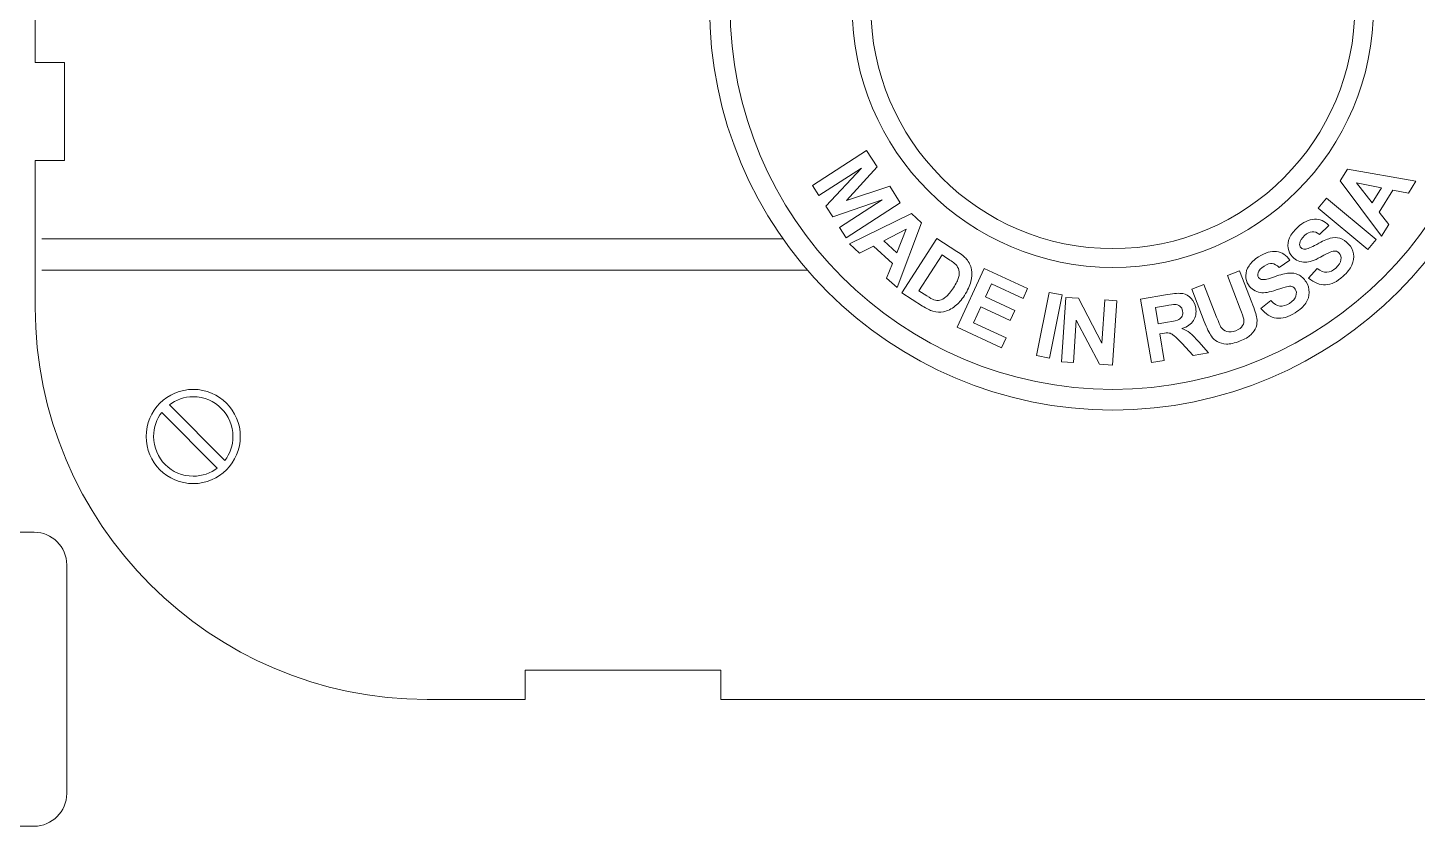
# Model space of a CAD drawing. Header units: inches. Extents: x 6.3 to 21.2, y -8.1 to 7.2.
# Drawn here: x 9.36 to 14.94, y -8.11 to -4.9 of the extents above; entities that cross this region are included whole.
import ezdxf

# ---------------------------------------------------------------- set-up
doc = ezdxf.new("R2010")
doc.units = ezdxf.units.IN
doc.header["$MEASUREMENT"] = 0
doc.layers.add('Layer 1', color=7, linetype='Continuous')

msp = doc.modelspace()

# ---------------------------------------------------------------- linework, layer by layer
at = {"layer": 'Layer 1', "color": 250, "lineweight": 20}
for points, knots in [([(18.0526, -3.8613), (18.0526, -3.8613), (18.0526, -5.0424), (18.0526, -5.0424), (18.0526, -5.0424), (18.0526, -5.0424), (17.9345, -5.0424), (17.9345, -5.0424), (17.9345, -5.0424), (17.9345, -5.0424), (17.9345, -5.4361), (17.9345, -5.4361), (17.9345, -5.4361), (17.9345, -5.4361), (18.0526, -5.4361), (18.0526, -5.4361), (18.0526, -5.4361), (18.0526, -5.4361), (18.0526, -6.0267), (18.0526, -6.0267), (18.0526, -6.0267), (18.0526, -6.8939), (17.3451, -7.6015), (16.4778, -7.6015), (16.4778, -7.6015), (16.4778, -7.6015), (16.0841, -7.6015), (16.0841, -7.6015), (16.0841, -7.6015), (16.0841, -7.6015), (16.0841, -7.4833), (16.0841, -7.4833), (16.0841, -7.4833), (16.0841, -7.4833), (15.2967, -7.4833), (15.2967, -7.4833), (15.2967, -7.4833), (15.2967, -7.4833), (15.2967, -7.6015), (15.2967, -7.6015), (15.2967, -7.6015), (15.2967, -7.6015), (12.1471, -7.6015), (12.1471, -7.6015), (12.1471, -7.6015), (12.1471, -7.6015), (12.1471, -7.4833), (12.1471, -7.4833), (12.1471, -7.4833), (12.1471, -7.4833), (11.3597, -7.4833), (11.3597, -7.4833), (11.3597, -7.4833), (11.3597, -7.4833), (11.3597, -7.6015), (11.3597, -7.6015), (11.3597, -7.6015), (11.3597, -7.6015), (10.966, -7.6015), (10.966, -7.6015), (10.966, -7.6015), (10.0987, -7.6015), (9.3912, -6.894), (9.3912, -6.0267), (9.3912, -6.0267), (9.3912, -6.0267), (9.3912, -5.4361), (9.3912, -5.4361), (9.3912, -5.4361), (9.3912, -5.4361), (9.5093, -5.4361), (9.5093, -5.4361), (9.5093, -5.4361), (9.5093, -5.4361), (9.5093, -5.0424), (9.5093, -5.0424), (9.5093, -5.0424), (9.5093, -5.0424), (9.3912, -5.0424), (9.3912, -5.0424), (9.3912, -5.0424), (9.3912, -5.0424), (9.3912, -3.8613), (9.3912, -3.8613), (9.3912, -3.8613), (9.3912, -2.9939), (10.0986, -2.2865), (10.966, -2.2865), (10.966, -2.2865), (10.966, -2.2865), (12.3439, -2.2865), (12.3439, -2.2865), (12.3439, -2.2865), (12.3439, -2.2865), (12.5408, -1.6959), (12.5408, -1.6959), (12.5408, -1.6959), (12.5408, -1.6959), (14.903, -1.6959), (14.903, -1.6959), (14.903, -1.6959), (14.903, -1.6959), (15.0998, -2.2865), (15.0998, -2.2865), (15.0998, -2.2865), (15.0998, -2.2865), (16.4778, -2.2865), (16.4778, -2.2865), (16.4778, -2.2865), (17.3451, -2.2865), (18.0526, -2.9939), (18.0526, -3.8613)], [0, 0, 0, 0, 0.034483, 0.034483, 0.034483, 0.034483, 0.068966, 0.068966, 0.068966, 0.068966, 0.103448, 0.103448, 0.103448, 0.103448, 0.137931, 0.137931, 0.137931, 0.137931, 0.172414, 0.172414, 0.172414, 0.172414, 0.206897, 0.206897, 0.206897, 0.206897, 0.241379, 0.241379, 0.241379, 0.241379, 0.275862, 0.275862, 0.275862, 0.275862, 0.310345, 0.310345, 0.310345, 0.310345, 0.344828, 0.344828, 0.344828, 0.344828, 0.37931, 0.37931, 0.37931, 0.37931, 0.413793, 0.413793, 0.413793, 0.413793, 0.448276, 0.448276, 0.448276, 0.448276, 0.482759, 0.482759, 0.482759, 0.482759, 0.517241, 0.517241, 0.517241, 0.517241, 0.551724, 0.551724, 0.551724, 0.551724, 0.586207, 0.586207, 0.586207, 0.586207, 0.62069, 0.62069, 0.62069, 0.62069, 0.655172, 0.655172, 0.655172, 0.655172, 0.689655, 0.689655, 0.689655, 0.689655, 0.724138, 0.724138, 0.724138, 0.724138, 0.758621, 0.758621, 0.758621, 0.758621, 0.793103, 0.793103, 0.793103, 0.793103, 0.827586, 0.827586, 0.827586, 0.827586, 0.862069, 0.862069, 0.862069, 0.862069, 0.896552, 0.896552, 0.896552, 0.896552, 0.931034, 0.931034, 0.931034, 0.931034, 1, 1, 1, 1]), ([(8.253, -6.9295), (8.253, -6.9295), (9.387, -6.9295), (9.387, -6.9295), (9.387, -6.9295), (9.459, -6.9295), (9.5179, -6.9885), (9.5179, -7.0605), (9.5179, -7.0605), (9.5179, -7.0605), (9.5179, -7.9797), (9.5179, -7.9797), (9.5179, -7.9797), (9.5179, -8.0517), (9.459, -8.1106), (9.387, -8.1106), (9.387, -8.1106), (9.387, -8.1106), (8.253, -8.1106), (8.253, -8.1106), (8.253, -8.1106), (8.181, -8.1106), (8.1221, -8.0517), (8.1221, -7.9797), (8.1221, -7.9797), (8.1221, -7.9797), (8.1221, -7.0605), (8.1221, -7.0605), (8.1221, -7.0605), (8.1221, -6.9885), (8.181, -6.9295), (8.253, -6.9295)], [0, 0, 0, 0, 0.111111, 0.111111, 0.111111, 0.111111, 0.222222, 0.222222, 0.222222, 0.222222, 0.333333, 0.333333, 0.333333, 0.333333, 0.444444, 0.444444, 0.444444, 0.444444, 0.555556, 0.555556, 0.555556, 0.555556, 0.666667, 0.666667, 0.666667, 0.666667, 0.777778, 0.777778, 0.777778, 0.777778, 1, 1, 1, 1])]:
    msp.add_open_spline(points, degree=3, knots=knots, dxfattribs=at)
at = {"layer": 'Layer 1', "color": 240, "lineweight": 20}
for points, knots in [([(13.7219, -3.1971), (14.617, -3.1971), (15.3427, -3.9227), (15.3427, -4.8179), (15.3427, -4.8179), (15.3427, -5.713), (14.617, -6.4387), (13.7219, -6.4387), (13.7219, -6.4387), (12.8267, -6.4387), (12.1011, -5.713), (12.1011, -4.8179), (12.1011, -4.8179), (12.1011, -3.9227), (12.8267, -3.1971), (13.7219, -3.1971)], [0, 0, 0, 0, 0.2, 0.2, 0.2, 0.2, 0.4, 0.4, 0.4, 0.4, 0.6, 0.6, 0.6, 0.6, 1, 1, 1, 1]), ([(13.7219, -3.28), (14.5712, -3.28), (15.2598, -3.9685), (15.2598, -4.8179), (15.2598, -4.8179), (15.2598, -5.6672), (14.5712, -6.3558), (13.7219, -6.3558), (13.7219, -6.3558), (12.8725, -6.3558), (12.184, -5.6672), (12.184, -4.8179), (12.184, -4.8179), (12.184, -3.9685), (12.8725, -3.28), (13.7219, -3.28)], [0, 0, 0, 0, 0.2, 0.2, 0.2, 0.2, 0.4, 0.4, 0.4, 0.4, 0.6, 0.6, 0.6, 0.6, 1, 1, 1, 1]), ([(13.7219, -3.77), (14.3006, -3.77), (14.7697, -4.2392), (14.7697, -4.8179), (14.7697, -4.8179), (14.7697, -5.3966), (14.3006, -5.8657), (13.7219, -5.8657), (13.7219, -5.8657), (13.1431, -5.8657), (12.674, -5.3966), (12.674, -4.8179), (12.674, -4.8179), (12.674, -4.2392), (13.1431, -3.77), (13.7219, -3.77)], [0, 0, 0, 0, 0.2, 0.2, 0.2, 0.2, 0.4, 0.4, 0.4, 0.4, 0.6, 0.6, 0.6, 0.6, 1, 1, 1, 1]), ([(13.7219, -3.8454), (14.259, -3.8454), (14.6944, -4.2808), (14.6944, -4.8179), (14.6944, -4.8179), (14.6944, -5.355), (14.259, -5.7904), (13.7219, -5.7904), (13.7219, -5.7904), (13.1848, -5.7904), (12.7494, -5.355), (12.7494, -4.8179), (12.7494, -4.8179), (12.7494, -4.2808), (13.1848, -3.8454), (13.7219, -3.8454)], [0, 0, 0, 0, 0.2, 0.2, 0.2, 0.2, 0.4, 0.4, 0.4, 0.4, 0.6, 0.6, 0.6, 0.6, 1, 1, 1, 1]), ([(12.5146, -5.5368), (12.5146, -5.5368), (12.7322, -5.3962), (12.7322, -5.3962), (12.7322, -5.3962), (12.7322, -5.3962), (12.7749, -5.4622), (12.7749, -5.4622), (12.7749, -5.4622), (12.7749, -5.4622), (12.6516, -5.5971), (12.6516, -5.5971), (12.6516, -5.5971), (12.6516, -5.5971), (12.825, -5.5397), (12.825, -5.5397), (12.825, -5.5397), (12.825, -5.5397), (12.8677, -5.6059), (12.8677, -5.6059), (12.8677, -5.6059), (12.8677, -5.6059), (12.6501, -5.7465), (12.6501, -5.7465), (12.6501, -5.7465), (12.6501, -5.7465), (12.6238, -5.7058), (12.6238, -5.7058), (12.6238, -5.7058), (12.6238, -5.7058), (12.795, -5.5949), (12.795, -5.5949), (12.795, -5.5949), (12.795, -5.5949), (12.596, -5.6627), (12.596, -5.6627), (12.596, -5.6627), (12.596, -5.6627), (12.5686, -5.6204), (12.5686, -5.6204), (12.5686, -5.6204), (12.5686, -5.6204), (12.7123, -5.467), (12.7123, -5.467), (12.7123, -5.467), (12.7123, -5.467), (12.5409, -5.5775), (12.5409, -5.5775), (12.5409, -5.5775), (12.5409, -5.5775), (12.5146, -5.5368), (12.5146, -5.5368)], [0, 0, 0, 0, 0.071429, 0.071429, 0.071429, 0.071429, 0.142857, 0.142857, 0.142857, 0.142857, 0.214286, 0.214286, 0.214286, 0.214286, 0.285714, 0.285714, 0.285714, 0.285714, 0.357143, 0.357143, 0.357143, 0.357143, 0.428571, 0.428571, 0.428571, 0.428571, 0.5, 0.5, 0.5, 0.5, 0.571429, 0.571429, 0.571429, 0.571429, 0.642857, 0.642857, 0.642857, 0.642857, 0.714286, 0.714286, 0.714286, 0.714286, 0.785714, 0.785714, 0.785714, 0.785714, 0.857143, 0.857143, 0.857143, 0.857143, 1, 1, 1, 1]), ([(14.9394, -5.5194), (14.9394, -5.5194), (14.9095, -5.5674), (14.9095, -5.5674), (14.9095, -5.5674), (14.9095, -5.5674), (14.8476, -5.5552), (14.8476, -5.5552), (14.8476, -5.5552), (14.8476, -5.5552), (14.7927, -5.6435), (14.7927, -5.6435), (14.7927, -5.6435), (14.7927, -5.6435), (14.8314, -5.6929), (14.8314, -5.6929), (14.8314, -5.6929), (14.8314, -5.6929), (14.8021, -5.74), (14.8021, -5.74), (14.8021, -5.74), (14.8021, -5.74), (14.6353, -5.5178), (14.6353, -5.5178), (14.6353, -5.5178), (14.6353, -5.5178), (14.6645, -5.4707), (14.6645, -5.4707), (14.6645, -5.4707), (14.6645, -5.4707), (14.9394, -5.5194), (14.9394, -5.5194)], [0, 0, 0, 0, 0.111111, 0.111111, 0.111111, 0.111111, 0.222222, 0.222222, 0.222222, 0.222222, 0.333333, 0.333333, 0.333333, 0.333333, 0.444444, 0.444444, 0.444444, 0.444444, 0.555556, 0.555556, 0.555556, 0.555556, 0.666667, 0.666667, 0.666667, 0.666667, 0.777778, 0.777778, 0.777778, 0.777778, 1, 1, 1, 1]), ([(14.8014, -5.5466), (14.8014, -5.5466), (14.701, -5.5265), (14.701, -5.5265), (14.701, -5.5265), (14.701, -5.5265), (14.7639, -5.6068), (14.7639, -5.6068), (14.7639, -5.6068), (14.7639, -5.6068), (14.8014, -5.5466), (14.8014, -5.5466)], [0, 0, 0, 0, 0.25, 0.25, 0.25, 0.25, 0.5, 0.5, 0.5, 0.5, 1, 1, 1, 1]), ([(14.7464, -5.7934), (14.7464, -5.7934), (14.5474, -5.6274), (14.5474, -5.6274), (14.5474, -5.6274), (14.5474, -5.6274), (14.581, -5.5871), (14.581, -5.5871), (14.581, -5.5871), (14.581, -5.5871), (14.78, -5.7531), (14.78, -5.7531), (14.78, -5.7531), (14.78, -5.7531), (14.7464, -5.7934), (14.7464, -5.7934)], [0, 0, 0, 0, 0.2, 0.2, 0.2, 0.2, 0.4, 0.4, 0.4, 0.4, 0.6, 0.6, 0.6, 0.6, 1, 1, 1, 1]), ([(12.8545, -5.9472), (12.8545, -5.9472), (12.8129, -5.909), (12.8129, -5.909), (12.8129, -5.909), (12.8129, -5.909), (12.8363, -5.8504), (12.8363, -5.8504), (12.8363, -5.8504), (12.8363, -5.8504), (12.7598, -5.7801), (12.7598, -5.7801), (12.7598, -5.7801), (12.7598, -5.7801), (12.704, -5.8089), (12.704, -5.8089), (12.704, -5.8089), (12.704, -5.8089), (12.6632, -5.7714), (12.6632, -5.7714), (12.6632, -5.7714), (12.6632, -5.7714), (12.9126, -5.6487), (12.9126, -5.6487), (12.9126, -5.6487), (12.9126, -5.6487), (12.9534, -5.6862), (12.9534, -5.6862), (12.9534, -5.6862), (12.9534, -5.6862), (12.8545, -5.9472), (12.8545, -5.9472)], [0, 0, 0, 0, 0.111111, 0.111111, 0.111111, 0.111111, 0.222222, 0.222222, 0.222222, 0.222222, 0.333333, 0.333333, 0.333333, 0.333333, 0.444444, 0.444444, 0.444444, 0.444444, 0.555556, 0.555556, 0.555556, 0.555556, 0.666667, 0.666667, 0.666667, 0.666667, 0.777778, 0.777778, 0.777778, 0.777778, 1, 1, 1, 1]), ([(14.5086, -5.9085), (14.5086, -5.9085), (14.5428, -5.8703), (14.5428, -5.8703), (14.5428, -5.8703), (14.5566, -5.8808), (14.5696, -5.8858), (14.5819, -5.8854), (14.5819, -5.8854), (14.5942, -5.8849), (14.6062, -5.8793), (14.6178, -5.8686), (14.6178, -5.8686), (14.6302, -5.8573), (14.6371, -5.8461), (14.6385, -5.8351), (14.6385, -5.8351), (14.64, -5.8241), (14.6375, -5.8151), (14.631, -5.808), (14.631, -5.808), (14.6269, -5.8035), (14.622, -5.8009), (14.6165, -5.8001), (14.6165, -5.8001), (14.611, -5.7994), (14.6038, -5.8009), (14.5951, -5.8046), (14.5951, -5.8046), (14.5892, -5.8071), (14.5764, -5.8138), (14.5568, -5.8245), (14.5568, -5.8245), (14.5315, -5.8382), (14.5113, -5.8452), (14.4961, -5.8453), (14.4961, -5.8453), (14.4747, -5.8455), (14.4571, -5.838), (14.4432, -5.8229), (14.4432, -5.8229), (14.4342, -5.8132), (14.4286, -5.8015), (14.4262, -5.788), (14.4262, -5.788), (14.4239, -5.7745), (14.4259, -5.7608), (14.4322, -5.7468), (14.4322, -5.7468), (14.4385, -5.7329), (14.4489, -5.7192), (14.4635, -5.7057), (14.4635, -5.7057), (14.4873, -5.6838), (14.5102, -5.6726), (14.532, -5.6721), (14.532, -5.6721), (14.5538, -5.6716), (14.5731, -5.6799), (14.59, -5.6971), (14.59, -5.6971), (14.59, -5.6971), (14.5526, -5.7339), (14.5526, -5.7339), (14.5526, -5.7339), (14.5419, -5.7256), (14.5319, -5.7218), (14.5226, -5.7224), (14.5226, -5.7224), (14.5132, -5.723), (14.5031, -5.7283), (14.4924, -5.7382), (14.4924, -5.7382), (14.4813, -5.7484), (14.4747, -5.7587), (14.4727, -5.769), (14.4727, -5.769), (14.4714, -5.7757), (14.473, -5.7816), (14.4776, -5.7865), (14.4776, -5.7865), (14.4817, -5.7911), (14.4872, -5.7932), (14.4939, -5.7929), (14.4939, -5.7929), (14.5026, -5.7925), (14.5183, -5.786), (14.541, -5.7732), (14.541, -5.7732), (14.5638, -5.7604), (14.5818, -5.7524), (14.5951, -5.7489), (14.5951, -5.7489), (14.6084, -5.7454), (14.6213, -5.7454), (14.634, -5.7489), (14.634, -5.7489), (14.6466, -5.7525), (14.6584, -5.7603), (14.6695, -5.7723), (14.6695, -5.7723), (14.6795, -5.7832), (14.6859, -5.7963), (14.6886, -5.8114), (14.6886, -5.8114), (14.6913, -5.8265), (14.6893, -5.8415), (14.6824, -5.8563), (14.6824, -5.8563), (14.6756, -5.8712), (14.6639, -5.8863), (14.6473, -5.9015), (14.6473, -5.9015), (14.6232, -5.9236), (14.5996, -5.9351), (14.5764, -5.9358), (14.5764, -5.9358), (14.5533, -5.9366), (14.5307, -5.9275), (14.5086, -5.9085)], [0, 0, 0, 0, 0.032258, 0.032258, 0.032258, 0.032258, 0.064516, 0.064516, 0.064516, 0.064516, 0.096774, 0.096774, 0.096774, 0.096774, 0.129032, 0.129032, 0.129032, 0.129032, 0.16129, 0.16129, 0.16129, 0.16129, 0.193548, 0.193548, 0.193548, 0.193548, 0.225806, 0.225806, 0.225806, 0.225806, 0.258065, 0.258065, 0.258065, 0.258065, 0.290323, 0.290323, 0.290323, 0.290323, 0.322581, 0.322581, 0.322581, 0.322581, 0.354839, 0.354839, 0.354839, 0.354839, 0.387097, 0.387097, 0.387097, 0.387097, 0.419355, 0.419355, 0.419355, 0.419355, 0.451613, 0.451613, 0.451613, 0.451613, 0.483871, 0.483871, 0.483871, 0.483871, 0.516129, 0.516129, 0.516129, 0.516129, 0.548387, 0.548387, 0.548387, 0.548387, 0.580645, 0.580645, 0.580645, 0.580645, 0.612903, 0.612903, 0.612903, 0.612903, 0.645161, 0.645161, 0.645161, 0.645161, 0.677419, 0.677419, 0.677419, 0.677419, 0.709677, 0.709677, 0.709677, 0.709677, 0.741935, 0.741935, 0.741935, 0.741935, 0.774194, 0.774194, 0.774194, 0.774194, 0.806452, 0.806452, 0.806452, 0.806452, 0.83871, 0.83871, 0.83871, 0.83871, 0.870968, 0.870968, 0.870968, 0.870968, 0.903226, 0.903226, 0.903226, 0.903226, 0.935484, 0.935484, 0.935484, 0.935484, 1, 1, 1, 1]), ([(12.8534, -5.8067), (12.8534, -5.8067), (12.8918, -5.7117), (12.8918, -5.7117), (12.8918, -5.7117), (12.8918, -5.7117), (12.8012, -5.7586), (12.8012, -5.7586), (12.8012, -5.7586), (12.8012, -5.7586), (12.8534, -5.8067), (12.8534, -5.8067)], [0, 0, 0, 0, 0.25, 0.25, 0.25, 0.25, 0.5, 0.5, 0.5, 0.5, 1, 1, 1, 1]), ([(13.015, -5.7502), (13.015, -5.7502), (13.0951, -5.8019), (13.0951, -5.8019), (13.0951, -5.8019), (13.1132, -5.8136), (13.1261, -5.8239), (13.1338, -5.8328), (13.1338, -5.8328), (13.1441, -5.8448), (13.1507, -5.8585), (13.1535, -5.874), (13.1535, -5.874), (13.1565, -5.8895), (13.1558, -5.9057), (13.1515, -5.9227), (13.1515, -5.9227), (13.1473, -5.9396), (13.1386, -5.9583), (13.1254, -5.9787), (13.1254, -5.9787), (13.1138, -5.9966), (13.1017, -6.0106), (13.0888, -6.0207), (13.0888, -6.0207), (13.0732, -6.033), (13.0571, -6.0408), (13.0407, -6.0441), (13.0407, -6.0441), (13.0283, -6.0466), (13.0143, -6.0458), (12.9987, -6.0416), (12.9987, -6.0416), (12.987, -6.0384), (12.9731, -6.0316), (12.9569, -6.0211), (12.9569, -6.0211), (12.9569, -6.0211), (12.8744, -5.9678), (12.8744, -5.9678), (12.8744, -5.9678), (12.8744, -5.9678), (13.015, -5.7502), (13.015, -5.7502)], [0, 0, 0, 0, 0.083333, 0.083333, 0.083333, 0.083333, 0.166667, 0.166667, 0.166667, 0.166667, 0.25, 0.25, 0.25, 0.25, 0.333333, 0.333333, 0.333333, 0.333333, 0.416667, 0.416667, 0.416667, 0.416667, 0.5, 0.5, 0.5, 0.5, 0.583333, 0.583333, 0.583333, 0.583333, 0.666667, 0.666667, 0.666667, 0.666667, 0.75, 0.75, 0.75, 0.75, 0.833333, 0.833333, 0.833333, 0.833333, 1, 1, 1, 1]), ([(14.317, -6.0313), (14.317, -6.0313), (14.3571, -5.9994), (14.3571, -5.9994), (14.3571, -5.9994), (14.369, -6.012), (14.3809, -6.0192), (14.3931, -6.0209), (14.3931, -6.0209), (14.4053, -6.0225), (14.4181, -6.019), (14.4314, -6.0104), (14.4314, -6.0104), (14.4455, -6.0013), (14.4542, -5.9915), (14.4575, -5.9809), (14.4575, -5.9809), (14.4608, -5.9703), (14.4598, -5.961), (14.4547, -5.953), (14.4547, -5.953), (14.4513, -5.9478), (14.447, -5.9444), (14.4417, -5.9427), (14.4417, -5.9427), (14.4363, -5.941), (14.429, -5.9413), (14.4198, -5.9435), (14.4198, -5.9435), (14.4136, -5.945), (14.3999, -5.9494), (14.3787, -5.9566), (14.3787, -5.9566), (14.3514, -5.9659), (14.3303, -5.9693), (14.3153, -5.9669), (14.3153, -5.9669), (14.2943, -5.9635), (14.2781, -5.9531), (14.267, -5.9359), (14.267, -5.9359), (14.2598, -5.9248), (14.2562, -5.9123), (14.2562, -5.8986), (14.2562, -5.8986), (14.2562, -5.8849), (14.2605, -5.8717), (14.269, -5.859), (14.269, -5.859), (14.2776, -5.8463), (14.2901, -5.8346), (14.3068, -5.8238), (14.3068, -5.8238), (14.334, -5.8062), (14.3584, -5.799), (14.38, -5.8022), (14.38, -5.8022), (14.4016, -5.8054), (14.4192, -5.8169), (14.433, -5.8367), (14.433, -5.8367), (14.433, -5.8367), (14.3899, -5.8667), (14.3899, -5.8667), (14.3899, -5.8667), (14.3807, -5.8566), (14.3715, -5.8511), (14.3622, -5.8502), (14.3622, -5.8502), (14.3529, -5.8493), (14.3421, -5.8527), (14.3298, -5.8606), (14.3298, -5.8606), (14.3172, -5.8688), (14.3089, -5.8779), (14.3052, -5.8878), (14.3052, -5.8878), (14.3028, -5.8941), (14.3034, -5.9001), (14.307, -5.9058), (14.307, -5.9058), (14.3104, -5.911), (14.3154, -5.914), (14.3221, -5.9148), (14.3221, -5.9148), (14.3307, -5.916), (14.3472, -5.9121), (14.3718, -5.9034), (14.3718, -5.9034), (14.3964, -5.8947), (14.4156, -5.8898), (14.4292, -5.8886), (14.4292, -5.8886), (14.443, -5.8874), (14.4557, -5.8895), (14.4675, -5.8952), (14.4675, -5.8952), (14.4794, -5.9008), (14.4897, -5.9105), (14.4986, -5.9242), (14.4986, -5.9242), (14.5066, -5.9367), (14.5108, -5.9506), (14.5109, -5.966), (14.5109, -5.966), (14.5109, -5.9814), (14.5064, -5.9958), (14.4971, -6.0092), (14.4971, -6.0092), (14.4879, -6.0227), (14.4738, -6.0356), (14.4549, -6.0478), (14.4549, -6.0478), (14.4274, -6.0656), (14.4022, -6.0729), (14.3792, -6.0697), (14.3792, -6.0697), (14.3563, -6.0665), (14.3356, -6.0537), (14.317, -6.0313)], [0, 0, 0, 0, 0.032258, 0.032258, 0.032258, 0.032258, 0.064516, 0.064516, 0.064516, 0.064516, 0.096774, 0.096774, 0.096774, 0.096774, 0.129032, 0.129032, 0.129032, 0.129032, 0.16129, 0.16129, 0.16129, 0.16129, 0.193548, 0.193548, 0.193548, 0.193548, 0.225806, 0.225806, 0.225806, 0.225806, 0.258065, 0.258065, 0.258065, 0.258065, 0.290323, 0.290323, 0.290323, 0.290323, 0.322581, 0.322581, 0.322581, 0.322581, 0.354839, 0.354839, 0.354839, 0.354839, 0.387097, 0.387097, 0.387097, 0.387097, 0.419355, 0.419355, 0.419355, 0.419355, 0.451613, 0.451613, 0.451613, 0.451613, 0.483871, 0.483871, 0.483871, 0.483871, 0.516129, 0.516129, 0.516129, 0.516129, 0.548387, 0.548387, 0.548387, 0.548387, 0.580645, 0.580645, 0.580645, 0.580645, 0.612903, 0.612903, 0.612903, 0.612903, 0.645161, 0.645161, 0.645161, 0.645161, 0.677419, 0.677419, 0.677419, 0.677419, 0.709677, 0.709677, 0.709677, 0.709677, 0.741935, 0.741935, 0.741935, 0.741935, 0.774194, 0.774194, 0.774194, 0.774194, 0.806452, 0.806452, 0.806452, 0.806452, 0.83871, 0.83871, 0.83871, 0.83871, 0.870968, 0.870968, 0.870968, 0.870968, 0.903226, 0.903226, 0.903226, 0.903226, 0.935484, 0.935484, 0.935484, 0.935484, 1, 1, 1, 1]), ([(13.0353, -5.8154), (13.0353, -5.8154), (12.9422, -5.9595), (12.9422, -5.9595), (12.9422, -5.9595), (12.9422, -5.9595), (12.9749, -5.9806), (12.9749, -5.9806), (12.9749, -5.9806), (12.9871, -5.9885), (12.9964, -5.9935), (13.0027, -5.9956), (13.0027, -5.9956), (13.011, -5.9985), (13.0188, -5.9992), (13.0262, -5.998), (13.0262, -5.998), (13.0337, -5.9967), (13.042, -5.9922), (13.0512, -5.9844), (13.0512, -5.9844), (13.0605, -5.9766), (13.0706, -5.9642), (13.0814, -5.9474), (13.0814, -5.9474), (13.0923, -5.9306), (13.0991, -5.9168), (13.102, -5.9058), (13.102, -5.9058), (13.1049, -5.8949), (13.1052, -5.8852), (13.1032, -5.8767), (13.1032, -5.8767), (13.1011, -5.8683), (13.0966, -5.8605), (13.0895, -5.8534), (13.0895, -5.8534), (13.0843, -5.8481), (13.0728, -5.8396), (13.055, -5.8281), (13.055, -5.8281), (13.055, -5.8281), (13.0353, -5.8154), (13.0353, -5.8154)], [0, 0, 0, 0, 0.083333, 0.083333, 0.083333, 0.083333, 0.166667, 0.166667, 0.166667, 0.166667, 0.25, 0.25, 0.25, 0.25, 0.333333, 0.333333, 0.333333, 0.333333, 0.416667, 0.416667, 0.416667, 0.416667, 0.5, 0.5, 0.5, 0.5, 0.583333, 0.583333, 0.583333, 0.583333, 0.666667, 0.666667, 0.666667, 0.666667, 0.75, 0.75, 0.75, 0.75, 0.833333, 0.833333, 0.833333, 0.833333, 1, 1, 1, 1]), ([(13.0963, -6.1058), (13.0963, -6.1058), (13.2051, -5.8707), (13.2051, -5.8707), (13.2051, -5.8707), (13.2051, -5.8707), (13.3792, -5.9512), (13.3792, -5.9512), (13.3792, -5.9512), (13.3792, -5.9512), (13.3608, -5.991), (13.3608, -5.991), (13.3608, -5.991), (13.3608, -5.991), (13.2344, -5.9325), (13.2344, -5.9325), (13.2344, -5.9325), (13.2344, -5.9325), (13.2102, -5.9847), (13.2102, -5.9847), (13.2102, -5.9847), (13.2102, -5.9847), (13.3278, -6.0391), (13.3278, -6.0391), (13.3278, -6.0391), (13.3278, -6.0391), (13.3094, -6.0788), (13.3094, -6.0788), (13.3094, -6.0788), (13.3094, -6.0788), (13.1918, -6.0244), (13.1918, -6.0244), (13.1918, -6.0244), (13.1918, -6.0244), (13.1623, -6.0881), (13.1623, -6.0881), (13.1623, -6.0881), (13.1623, -6.0881), (13.2934, -6.1488), (13.2934, -6.1488), (13.2934, -6.1488), (13.2934, -6.1488), (13.275, -6.1885), (13.275, -6.1885), (13.275, -6.1885), (13.275, -6.1885), (13.0963, -6.1058), (13.0963, -6.1058)], [0, 0, 0, 0, 0.076923, 0.076923, 0.076923, 0.076923, 0.153846, 0.153846, 0.153846, 0.153846, 0.230769, 0.230769, 0.230769, 0.230769, 0.307692, 0.307692, 0.307692, 0.307692, 0.384615, 0.384615, 0.384615, 0.384615, 0.461538, 0.461538, 0.461538, 0.461538, 0.538462, 0.538462, 0.538462, 0.538462, 0.615385, 0.615385, 0.615385, 0.615385, 0.692308, 0.692308, 0.692308, 0.692308, 0.769231, 0.769231, 0.769231, 0.769231, 0.846154, 0.846154, 0.846154, 0.846154, 1, 1, 1, 1]), ([(14.0392, -5.9536), (14.0392, -5.9536), (14.0881, -5.9347), (14.0881, -5.9347), (14.0881, -5.9347), (14.0881, -5.9347), (14.1388, -6.0656), (14.1388, -6.0656), (14.1388, -6.0656), (14.1469, -6.0864), (14.1527, -6.0996), (14.1562, -6.1053), (14.1562, -6.1053), (14.1622, -6.1144), (14.1701, -6.1205), (14.1802, -6.1235), (14.1802, -6.1235), (14.1904, -6.1265), (14.2021, -6.1253), (14.2156, -6.1201), (14.2156, -6.1201), (14.2293, -6.1148), (14.2386, -6.108), (14.2433, -6.0996), (14.2433, -6.0996), (14.2481, -6.0912), (14.2496, -6.0827), (14.2478, -6.0739), (14.2478, -6.0739), (14.246, -6.0651), (14.2414, -6.0511), (14.234, -6.032), (14.234, -6.032), (14.234, -6.032), (14.1823, -5.8983), (14.1823, -5.8983), (14.1823, -5.8983), (14.1823, -5.8983), (14.2312, -5.8793), (14.2312, -5.8793), (14.2312, -5.8793), (14.2312, -5.8793), (14.2804, -6.0064), (14.2804, -6.0064), (14.2804, -6.0064), (14.2916, -6.0354), (14.2983, -6.0564), (14.3003, -6.0694), (14.3003, -6.0694), (14.3023, -6.0824), (14.3013, -6.0944), (14.2975, -6.1054), (14.2975, -6.1054), (14.2936, -6.1164), (14.2867, -6.1266), (14.2768, -6.1361), (14.2768, -6.1361), (14.2668, -6.1455), (14.2524, -6.154), (14.2333, -6.1614), (14.2333, -6.1614), (14.2103, -6.1703), (14.1918, -6.1744), (14.1779, -6.1736), (14.1779, -6.1736), (14.164, -6.1729), (14.1519, -6.1696), (14.1417, -6.1637), (14.1417, -6.1637), (14.1314, -6.1579), (14.1235, -6.1507), (14.1177, -6.1422), (14.1177, -6.1422), (14.1091, -6.1296), (14.0996, -6.1097), (14.0891, -6.0827), (14.0891, -6.0827), (14.0891, -6.0827), (14.0392, -5.9536), (14.0392, -5.9536)], [0, 0, 0, 0, 0.047619, 0.047619, 0.047619, 0.047619, 0.095238, 0.095238, 0.095238, 0.095238, 0.142857, 0.142857, 0.142857, 0.142857, 0.190476, 0.190476, 0.190476, 0.190476, 0.238095, 0.238095, 0.238095, 0.238095, 0.285714, 0.285714, 0.285714, 0.285714, 0.333333, 0.333333, 0.333333, 0.333333, 0.380952, 0.380952, 0.380952, 0.380952, 0.428571, 0.428571, 0.428571, 0.428571, 0.47619, 0.47619, 0.47619, 0.47619, 0.52381, 0.52381, 0.52381, 0.52381, 0.571429, 0.571429, 0.571429, 0.571429, 0.619048, 0.619048, 0.619048, 0.619048, 0.666667, 0.666667, 0.666667, 0.666667, 0.714286, 0.714286, 0.714286, 0.714286, 0.761905, 0.761905, 0.761905, 0.761905, 0.809524, 0.809524, 0.809524, 0.809524, 0.857143, 0.857143, 0.857143, 0.857143, 0.904762, 0.904762, 0.904762, 0.904762, 1, 1, 1, 1]), ([(13.4156, -6.2202), (13.4156, -6.2202), (13.4664, -5.9661), (13.4664, -5.9661), (13.4664, -5.9661), (13.4664, -5.9661), (13.5179, -5.9765), (13.5179, -5.9765), (13.5179, -5.9765), (13.5179, -5.9765), (13.467, -6.2305), (13.467, -6.2305), (13.467, -6.2305), (13.467, -6.2305), (13.4156, -6.2202), (13.4156, -6.2202)], [0, 0, 0, 0, 0.2, 0.2, 0.2, 0.2, 0.4, 0.4, 0.4, 0.4, 0.6, 0.6, 0.6, 0.6, 1, 1, 1, 1]), ([(13.8769, -6.2484), (13.8769, -6.2484), (13.8335, -5.993), (13.8335, -5.993), (13.8335, -5.993), (13.8335, -5.993), (13.9421, -5.9745), (13.9421, -5.9745), (13.9421, -5.9745), (13.9694, -5.9699), (13.9896, -5.9688), (14.0028, -5.9713), (14.0028, -5.9713), (14.016, -5.9738), (14.0273, -5.9802), (14.0367, -5.9907), (14.0367, -5.9907), (14.0461, -6.0012), (14.0521, -6.0139), (14.0547, -6.029), (14.0547, -6.029), (14.058, -6.0482), (14.0551, -6.065), (14.046, -6.0794), (14.046, -6.0794), (14.0369, -6.0938), (14.0214, -6.1045), (13.9996, -6.1116), (13.9996, -6.1116), (14.0118, -6.1161), (14.0222, -6.1217), (14.0307, -6.1283), (14.0307, -6.1283), (14.0393, -6.1348), (14.0514, -6.147), (14.067, -6.1648), (14.067, -6.1648), (14.067, -6.1648), (14.1067, -6.2093), (14.1067, -6.2093), (14.1067, -6.2093), (14.1067, -6.2093), (14.045, -6.2198), (14.045, -6.2198), (14.045, -6.2198), (14.045, -6.2198), (13.9986, -6.1704), (13.9986, -6.1704), (13.9986, -6.1704), (13.9819, -6.1528), (13.9707, -6.1419), (13.9649, -6.1375), (13.9649, -6.1375), (13.9591, -6.1333), (13.9534, -6.1306), (13.9476, -6.1296), (13.9476, -6.1296), (13.9417, -6.1286), (13.9329, -6.1292), (13.921, -6.1312), (13.921, -6.1312), (13.921, -6.1312), (13.9105, -6.133), (13.9105, -6.133), (13.9105, -6.133), (13.9105, -6.133), (13.9287, -6.2396), (13.9287, -6.2396), (13.9287, -6.2396), (13.9287, -6.2396), (13.8769, -6.2484), (13.8769, -6.2484)], [0, 0, 0, 0, 0.052632, 0.052632, 0.052632, 0.052632, 0.105263, 0.105263, 0.105263, 0.105263, 0.157895, 0.157895, 0.157895, 0.157895, 0.210526, 0.210526, 0.210526, 0.210526, 0.263158, 0.263158, 0.263158, 0.263158, 0.315789, 0.315789, 0.315789, 0.315789, 0.368421, 0.368421, 0.368421, 0.368421, 0.421053, 0.421053, 0.421053, 0.421053, 0.473684, 0.473684, 0.473684, 0.473684, 0.526316, 0.526316, 0.526316, 0.526316, 0.578947, 0.578947, 0.578947, 0.578947, 0.631579, 0.631579, 0.631579, 0.631579, 0.684211, 0.684211, 0.684211, 0.684211, 0.736842, 0.736842, 0.736842, 0.736842, 0.789474, 0.789474, 0.789474, 0.789474, 0.842105, 0.842105, 0.842105, 0.842105, 0.894737, 0.894737, 0.894737, 0.894737, 1, 1, 1, 1]), ([(13.5155, -6.2447), (13.5155, -6.2447), (13.5325, -5.9862), (13.5325, -5.9862), (13.5325, -5.9862), (13.5325, -5.9862), (13.5832, -5.9895), (13.5832, -5.9895), (13.5832, -5.9895), (13.5832, -5.9895), (13.6782, -6.1697), (13.6782, -6.1697), (13.6782, -6.1697), (13.6782, -6.1697), (13.6896, -5.9965), (13.6896, -5.9965), (13.6896, -5.9965), (13.6896, -5.9965), (13.7379, -5.9997), (13.7379, -5.9997), (13.7379, -5.9997), (13.7379, -5.9997), (13.721, -6.2582), (13.721, -6.2582), (13.721, -6.2582), (13.721, -6.2582), (13.6687, -6.2548), (13.6687, -6.2548), (13.6687, -6.2548), (13.6687, -6.2548), (13.5751, -6.0779), (13.5751, -6.0779), (13.5751, -6.0779), (13.5751, -6.0779), (13.5639, -6.2479), (13.5639, -6.2479), (13.5639, -6.2479), (13.5639, -6.2479), (13.5155, -6.2447), (13.5155, -6.2447)], [0, 0, 0, 0, 0.090909, 0.090909, 0.090909, 0.090909, 0.181818, 0.181818, 0.181818, 0.181818, 0.272727, 0.272727, 0.272727, 0.272727, 0.363636, 0.363636, 0.363636, 0.363636, 0.454545, 0.454545, 0.454545, 0.454545, 0.545455, 0.545455, 0.545455, 0.545455, 0.636364, 0.636364, 0.636364, 0.636364, 0.727273, 0.727273, 0.727273, 0.727273, 0.818182, 0.818182, 0.818182, 0.818182, 1, 1, 1, 1]), ([(13.9036, -6.0923), (13.9036, -6.0923), (13.9418, -6.0858), (13.9418, -6.0858), (13.9418, -6.0858), (13.9665, -6.0816), (13.9817, -6.0779), (13.9876, -6.0748), (13.9876, -6.0748), (13.9933, -6.0716), (13.9976, -6.0672), (14.0002, -6.0615), (14.0002, -6.0615), (14.0028, -6.0558), (14.0034, -6.0491), (14.0021, -6.0414), (14.0021, -6.0414), (14.0007, -6.0328), (13.9972, -6.0263), (13.9917, -6.0217), (13.9917, -6.0217), (13.9862, -6.0172), (13.9791, -6.015), (13.9706, -6.015), (13.9706, -6.015), (13.9663, -6.0151), (13.9537, -6.017), (13.9328, -6.0205), (13.9328, -6.0205), (13.9328, -6.0205), (13.8926, -6.0274), (13.8926, -6.0274), (13.8926, -6.0274), (13.8926, -6.0274), (13.9036, -6.0923), (13.9036, -6.0923)], [0, 0, 0, 0, 0.1, 0.1, 0.1, 0.1, 0.2, 0.2, 0.2, 0.2, 0.3, 0.3, 0.3, 0.3, 0.4, 0.4, 0.4, 0.4, 0.5, 0.5, 0.5, 0.5, 0.6, 0.6, 0.6, 0.6, 0.7, 0.7, 0.7, 0.7, 0.8, 0.8, 0.8, 0.8, 1, 1, 1, 1]), ([(10.0264, -6.3559), (9.9219, -6.3559), (9.8372, -6.4406), (9.8372, -6.5451), (9.8372, -6.5451), (9.8372, -6.6496), (9.9219, -6.7343), (10.0264, -6.7343), (10.0264, -6.7343), (10.1309, -6.7343), (10.2156, -6.6496), (10.2156, -6.5451), (10.2156, -6.5451), (10.2156, -6.4406), (10.1309, -6.3559), (10.0264, -6.3559)], [0, 0, 0, 0, 0.2, 0.2, 0.2, 0.2, 0.4, 0.4, 0.4, 0.4, 0.6, 0.6, 0.6, 0.6, 1, 1, 1, 1]), ([(10.1537, -6.6411), (10.1537, -6.6411), (9.9304, -6.4178), (9.9304, -6.4178), (9.9304, -6.4178), (9.9571, -6.3976), (9.9903, -6.3856), (10.0264, -6.3856), (10.0264, -6.3856), (10.1145, -6.3856), (10.1859, -6.457), (10.1859, -6.5451), (10.1859, -6.5451), (10.1859, -6.5812), (10.1739, -6.6144), (10.1537, -6.6411)], [0, 0, 0, 0, 0.2, 0.2, 0.2, 0.2, 0.4, 0.4, 0.4, 0.4, 0.6, 0.6, 0.6, 0.6, 1, 1, 1, 1]), ([(9.8996, -6.4484), (9.8996, -6.4484), (10.1231, -6.6719), (10.1231, -6.6719), (10.1231, -6.6719), (10.0963, -6.6924), (10.0628, -6.7046), (10.0264, -6.7046), (10.0264, -6.7046), (9.9383, -6.7046), (9.8669, -6.6332), (9.8669, -6.5451), (9.8669, -6.5451), (9.8669, -6.5087), (9.8791, -6.4752), (9.8996, -6.4484)], [0, 0, 0, 0, 0.2, 0.2, 0.2, 0.2, 0.4, 0.4, 0.4, 0.4, 0.6, 0.6, 0.6, 0.6, 1, 1, 1, 1])]:
    msp.add_open_spline(points, degree=3, knots=knots, dxfattribs=at)
for points in [[(12.3946, -5.7504), (12.3946, -5.7504), (9.4175, -5.7504), (9.4175, -5.7504)], [(12.4932, -5.8769), (12.4932, -5.8769), (9.4175, -5.8769), (9.4175, -5.8769)]]:
    msp.add_open_spline(points, degree=3, dxfattribs=at)

doc.saveas('drawing.dxf')
